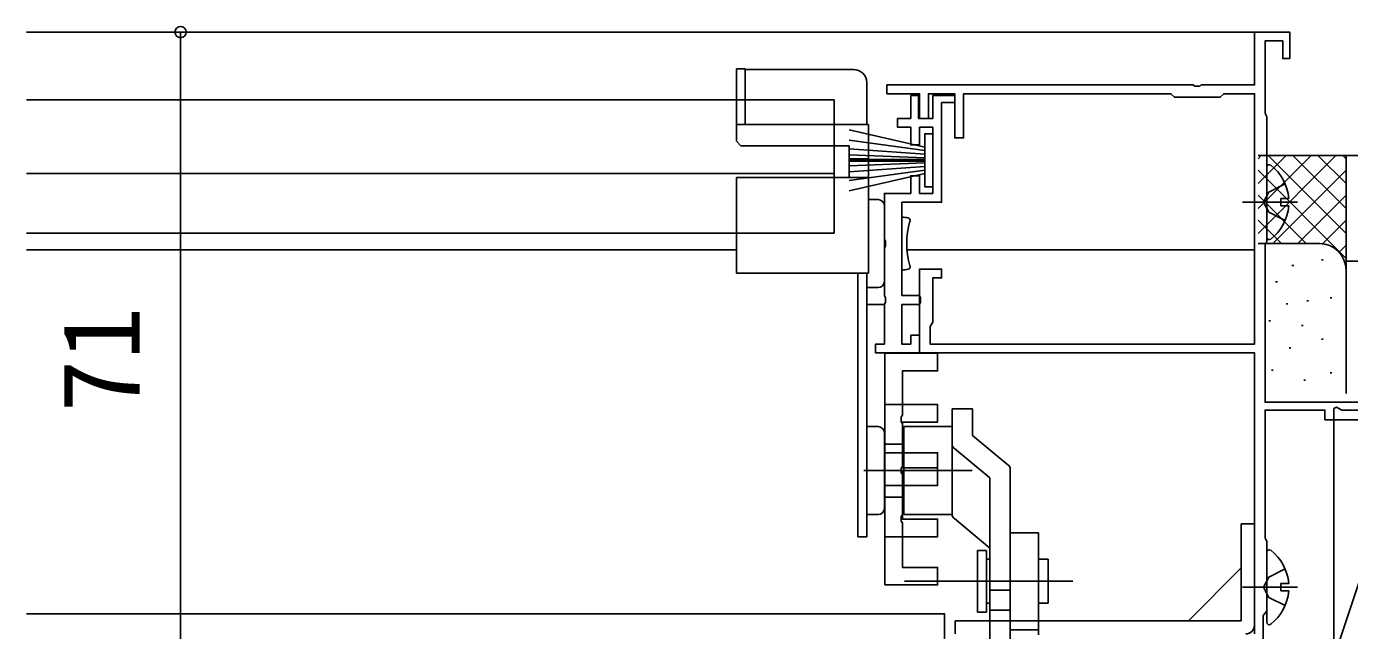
# Model space of a CAD drawing. Units: millimetres, scale not verified. Extents: x -525 to 525, y -782 to 777.
# Drawn here: x 160.5 to 310.8, y 287.6 to 356.1 of the extents above; entities that cross this region are included whole.
import ezdxf
from ezdxf.enums import TextEntityAlignment as Align

# ---------------------------------------------------------------- set-up
doc = ezdxf.new("R2010")
doc.units = ezdxf.units.MM
doc.header["$LTSCALE"] = 4
for name, color, linetype in [('0-2_YKK_11', 7, 'Continuous'), ('0-3_YKK_12', 2, 'Continuous'), ('0-4_YKK_13', 4, 'Continuous'), ('0-6_YKK_D', 6, 'Continuous'), ('0-8_YSS_K', 3, 'Continuous'), ('0-9_YSS_KE', 3, 'Continuous')]:
    doc.layers.add(name, color=color, linetype=linetype)
doc.styles.add('ＭＳ ゴシック', font='')
doc.styles.get('ＭＳ ゴシック').set_extended_font_data('MS Gothic')

msp = doc.modelspace()

# ---------------------------------------------------------------- linework, layer by layer
at = {"layer": '0-2_YKK_11'}
for points in [[(336, 313.5), (301.2, 313.5), (301.2, 331.5), (301.4, 331.7), (301.4, 345.876), (301.288, 346.112), (301.2, 346.324), (301.2, 354.501), (303.2, 354.497), (303.2, 352.5), (304, 352.5), (304, 355.5), (300, 355.5), (300, 349.5), (293.958, 349.5), (293.775, 349.38), (293.225, 349.38), (293.042, 349.5), (258.25, 349.5), (258.25, 348.5), (261.95, 348.5), (261.95, 345.696), (262.95, 345.696), (262.95, 348.5), (265.95, 348.5), (265.95, 343.496), (266.95, 343.496), (266.95, 348.5), (290.5, 348.5), (290.9, 348.1), (296.1, 348.1), (296.5, 348.5), (300, 348.5), (300, 320.096), (263.15, 320.096), (263.15, 322.076), (263.45, 322.596)], [(264.45, 347.496), (264.45, 336.196), (259.95, 336.196), (259.95, 325.596), (261.95, 325.596), (261.95, 324.596), (259.95, 324.596), (259.95, 320.096), (260.95, 320.096), (260.95, 321.096), (261.95, 321.096), (261.95, 319.096), (256.95, 319.096), (256.95, 320.096), (257.95, 320.096), (257.95, 324.576), (258.1, 324.836), (258.1, 325.356), (257.95, 325.616), (257.95, 330.976), (258.1, 331.236), (258.1, 331.756), (257.95, 332.016), (257.95, 337.196), (260.95, 337.196), (260.95, 339.196), (261.95, 339.196), (261.95, 337.196), (263.45, 337.196), (263.45, 344.696), (261.95, 344.696), (261.95, 342.696), (260.95, 342.696), (260.95, 344.696), (259.45, 344.696), (259.45, 345.696), (260.95, 345.696), (260.95, 348.296), (261.85, 348.296), (261.85, 345.696)], [(261.85, 345.696), (263.45, 345.696), (263.45, 348.296), (265.95, 348.296), (265.95, 347.496), (264.45, 347.496)], [(263.45, 322.596), (263.45, 327.596), (264.45, 327.596), (264.45, 328.596), (261.95, 328.596), (261.95, 325.554), (262.07, 325.371), (262.07, 324.821), (261.95, 324.638), (261.95, 319.096)], [(261.95, 319.096), (300, 319.096), (300, 287.196)], [(301, 285.4), (301, 289.31), (301.16, 289.506), (301.4, 289.8), (301.4, 297.727), (301.3, 297.9), (301.2, 298.073), (301.2, 312.6), (308.002, 312.6), (308.002, 311.5), (309.002, 311.5), (309.002, 312.773), (309.302, 312.946), (309.902, 312.6), (323, 312.6)]]:
    msp.add_lwpolyline(points, dxfattribs=at)
for points in [[(258.001, 304.056), (258.001, 319.056), (264.001, 319.056), (264.001, 317.056), (260.001, 317.056), (260.001, 312.014), (259.881, 311.831), (259.881, 311.281), (260.001, 311.098), (260.001, 306.056), (264.001, 306.056), (264.001, 304.056)], [(258.001, 298.236), (258.001, 313.236), (264.001, 313.236), (264.001, 311.236), (260.001, 311.236), (260.001, 306.194), (259.881, 306.011), (259.881, 305.461), (260.001, 305.278), (260.001, 300.236), (264.001, 300.236), (264.001, 298.236)], [(258.001, 292.756), (258.001, 307.756), (264.001, 307.756), (264.001, 305.756), (260.001, 305.756), (260.001, 300.714), (259.881, 300.531), (259.881, 299.981), (260.001, 299.798), (260.001, 294.756), (264.001, 294.756), (264.001, 292.756)]]:
    msp.add_lwpolyline(points, close=True, dxfattribs=at)
at = {"layer": '0-3_YKK_12'}
for p, q in [((300, 355.496), (160.5, 355.496)), ((241.001, 347.826), (160.5, 347.826)), ((252.251, 347.826), (241.001, 347.826)), ((252.251, 347.826), (252.251, 342.607)), ((252.251, 342.607), (252.251, 338.984)), ((252.251, 339.442), (160.5, 339.442)), ((252.251, 338.984), (252.251, 332.672)), ((241.001, 332.672), (160.5, 332.672)), ((252.251, 332.672), (241.001, 332.672)), ((160.5, 330.796), (241.15, 330.796)), ((260.527, 330.796), (300, 330.796)), ((257.95, 324.596), (256.001, 324.596))]:
    msp.add_line(p, q, dxfattribs=at)
msp.add_lwpolyline([(264.8, 285.996), (264.8, 289.496), (160.5, 289.496)], dxfattribs=at)
at = {"layer": '0-4_YKK_13'}
for p, q in [((241.15, 351.341), (241.15, 343.107)), ((241.15, 351.341), (242.15, 351.341)), ((242.15, 351.26), (242.15, 351.341)), ((242.15, 351.26), (242.15, 344.997)), ((242.15, 351.26), (254.45, 351.26)), ((255.95, 349.76), (255.95, 344.997)), ((241.15, 344.997), (256.15, 344.997)), ((262.55, 342.446), (253.951, 344.402)), ((256.15, 328.128), (256.15, 344.997)), ((241.15, 343.107), (241.65, 342.607)), ((262.55, 342.046), (253.951, 343.226)), ((241.65, 342.607), (253.95, 342.607)), ((253.95, 342.607), (253.95, 338.984)), ((262.55, 341.646), (253.951, 342.236)), ((262.55, 341.246), (253.951, 341.583)), ((253.95, 341.113), (256.15, 341.113)), ((262.55, 341.046), (253.951, 341.046)), ((262.55, 340.846), (253.951, 340.846)), ((262.55, 340.646), (253.951, 340.309)), ((262.55, 340.246), (253.951, 339.656)), ((262.55, 339.846), (253.951, 338.666)), ((301.4, 340.174), (301.4, 332.223)), ((241.15, 338.984), (256.15, 338.984)), ((241.15, 338.984), (241.15, 328.128)), ((262.55, 339.446), (253.951, 337.49)), ((257.25, 336.496), (256.15, 336.496)), ((257.95, 335.796), (257.95, 327.196)), ((304.9, 336.199), (298.629, 336.199)), ((301.612, 335.054), (301.003, 336.199)), ((303.883, 335.774), (303, 335.774)), ((303.477, 334.124), (301.612, 335.054)), ((241.15, 328.128), (256.15, 328.128)), ((254.95, 298.236), (254.95, 328.128)), ((255.95, 328.128), (255.95, 298.236)), ((257.25, 326.496), (255.95, 326.496)), ((265.651, 312.76), (265.651, 300.726)), ((267.951, 312.76), (265.651, 312.76)), ((267.951, 312.76), (267.951, 309.733)), ((257.25, 310.736), (255.95, 310.736)), ((257.95, 310.036), (257.95, 301.436)), ((260.151, 310.736), (260.151, 300.736)), ((267.951, 309.733), (271.993, 306.397)), ((257.951, 308.736), (260.151, 308.736)), ((257.951, 308.736), (257.951, 305.736)), ((265.909, 308.234), (269.951, 304.897)), ((267.924, 305.736), (255.64, 305.736)), ((257.951, 305.736), (257.951, 302.736)), ((265.651, 305.736), (265.651, 300.736)), ((269.951, 304.897), (269.951, 293.183)), ((260.151, 302.736), (257.951, 302.736)), ((257.25, 300.736), (255.95, 300.736)), ((265.651, 300.736), (260.151, 300.736)), ((269.951, 296.952), (265.909, 300.289)), ((298.499, 288.696), (298.499, 299.696)), ((255.95, 298.236), (254.95, 298.236)), ((272.251, 285.996), (272.251, 298.683)), ((272.251, 298.683), (275.451, 298.683)), ((275.451, 298.683), (275.451, 287.096)), ((268.551, 296.683), (269.551, 296.683)), ((301.4, 296.474), (301.4, 288.523)), ((269.551, 295.683), (269.951, 295.683)), ((275.451, 295.683), (276.551, 295.683)), ((276.551, 293.183), (276.551, 295.683)), ((292.499, 288.696), (298.499, 294.696)), ((260.24, 293.183), (275.542, 293.183)), ((266.613, 293.183), (279.354, 293.183)), ((269.951, 293.183), (269.951, 286.183)), ((276.551, 290.683), (276.551, 293.183)), ((269.951, 292.149), (272.251, 292.149)), ((304.9, 292.499), (298.629, 292.499)), ((301.612, 291.354), (301.003, 292.499)), ((303.883, 292.074), (303, 292.074)), ((269.951, 290.683), (269.551, 290.683)), ((276.551, 290.683), (275.451, 290.683)), ((303.477, 290.424), (301.612, 291.354)), ((298.499, 288.696), (265.999, 288.696)), ((265.999, 287.196), (265.999, 288.696)), ((269.551, 289.683), (268.551, 289.683)), ((269.951, 289.891), (272.251, 289.891)), ((299.999, 288.196), (299.999, 288.896)), ((272.251, 287.683), (275.451, 287.683))]:
    msp.add_line(p, q, dxfattribs=at)
msp.add_lwpolyline([(263.45, 337.946), (262.55, 337.946), (262.55, 343.946), (263.45, 343.946)], close=True, dxfattribs=at)
for points in [[(303.477, 338.274), (301.612, 337.344), (301.003, 336.199)], [(303.883, 336.624), (303, 336.624), (303, 335.774)], [(260.151, 310.736), (265.651, 310.736), (265.651, 308.736)], [(272.251, 305.959), (272.251, 293.183), (272.251, 286.183)], [(299.999, 288.896), (299.999, 299.696), (298.499, 299.696)], [(268.551, 289.683), (268.551, 293.183), (268.551, 296.683)], [(269.551, 289.683), (269.551, 293.183), (269.551, 296.683)], [(303.477, 294.574), (301.612, 293.644), (301.003, 292.499)], [(303.883, 292.924), (303, 292.924), (303, 292.074)]]:
    msp.add_lwpolyline(points, dxfattribs=at)
for centre, radius, start, end in [((254.45, 349.76), 1.5, 0, 90), ((301.674, 340.174), 0.274, 52.28591, 180), ((298.6, 336.199), 5.3, 4.59941, 52.28591), ((257.25, 335.796), 0.7, 0, 90), ((298.6, 336.199), 5.3, 307.71409, 355.40059), ((259.95, 331.496), 3, 76.55363, 90), ((269.499, 331.496), 9, 163.59864, 196.40136), ((260.578, 334.122), 0.3, 343.59864, 76.55363), ((301.674, 332.223), 0.274, 180, 307.71409), ((259.95, 331.496), 3, 270, 283.44637), ((260.578, 328.87), 0.3, 283.44637, 16.40136), ((257.25, 327.196), 0.7, 270, 0), ((257.25, 310.036), 0.7, 0, 90), ((266.151, 308.671), 0.5, 180, 241.09144), ((271.751, 305.959), 0.5, 0, 61.09144), ((257.25, 301.436), 0.7, 270, 0), ((266.151, 300.726), 0.5, 180, 241.09144), ((301.674, 296.474), 0.274, 52.28591, 180), ((298.6, 292.499), 5.3, 4.59941, 52.28591), ((298.6, 292.499), 5.3, 307.71409, 355.40059), ((298.999, 288.196), 1, 270, 0), ((301.674, 288.523), 0.274, 180, 307.71409)]:
    msp.add_arc(centre, radius, start, end, dxfattribs=at)
at = {"layer": '0-6_YKK_D'}
for p, q in [((213, 355.496), (177, 355.496)), ((178, 355.496), (178, 284.496))]:
    msp.add_line(p, q, dxfattribs=at)
msp.add_circle((178, 355.496), 0.637, dxfattribs=at)
at = {"layer": '0-8_YSS_K'}
for p, q in [((310.4, 341.5), (300.4, 341.5)), ((300.4, 332.642), (309.257, 341.5)), ((300.4, 335.471), (306.429, 341.5)), ((300.4, 338.299), (303.601, 341.5)), ((300.4, 341.127), (300.772, 341.5)), ((301.542, 341.5), (310.4, 332.642)), ((304.37, 341.5), (310.4, 335.471)), ((307.199, 341.5), (310.4, 338.299)), ((310.027, 341.5), (310.4, 341.127)), ((310.4, 328.5), (310.4, 341.5)), ((300.4, 339.814), (310.4, 329.814)), ((302.086, 331.5), (310.4, 339.814)), ((300.4, 336.985), (305.885, 331.5)), ((304.914, 331.5), (310.4, 336.985)), ((300.4, 334.157), (303.057, 331.5)), ((307.725, 331.482), (310.4, 334.157)), ((307.4, 331.5), (300.4, 331.5)), ((309.605, 330.534), (310.4, 331.328)), ((307.595, 329.672), (307.795, 329.672)), ((304.257, 329.005), (304.457, 329.005)), ((310.4, 314.5), (310.4, 328.5)), ((302.4, 327.174), (302.6, 327.174)), ((303.589, 324.665), (303.789, 324.665)), ((305.926, 324.999), (306.126, 324.999)), ((308.596, 325.333), (308.796, 325.333)), ((301.616, 322.745), (301.816, 322.745)), ((305.323, 322.206), (305.523, 322.206)), ((307.595, 320.659), (307.795, 320.659)), ((303.923, 319.658), (304.123, 319.658)), ((301.92, 317.151), (302.12, 317.151)), ((305.592, 315.986), (305.792, 315.986)), ((308.596, 316.818), (308.796, 316.818)), ((318, 311.5), (309, 311.5)), ((309, 284.5), (309, 311.5)), ((318, 311.5), (309, 284.5))]:
    msp.add_line(p, q, dxfattribs=at)
msp.add_arc((307.4, 328.5), 3, 0, 90, dxfattribs=at)
at = {"layer": '0-9_YSS_KE'}
msp.add_line((498.003, 341.5), (310.4, 341.5), dxfattribs=at)
msp.add_lwpolyline([(498.003, 329.5), (310.4, 329.5), (310.4, 341.5)], dxfattribs=at)

# ---------------------------------------------------------------- texts
at = {"layer": '0-6_YKK_D', "style": 'ＭＳ ゴシック'}
msp.add_text('71', height=8.798, rotation=90, dxfattribs=at).set_placement((176, 312.325), align=Align.BOTTOM_LEFT)

doc.saveas('drawing.dxf')
